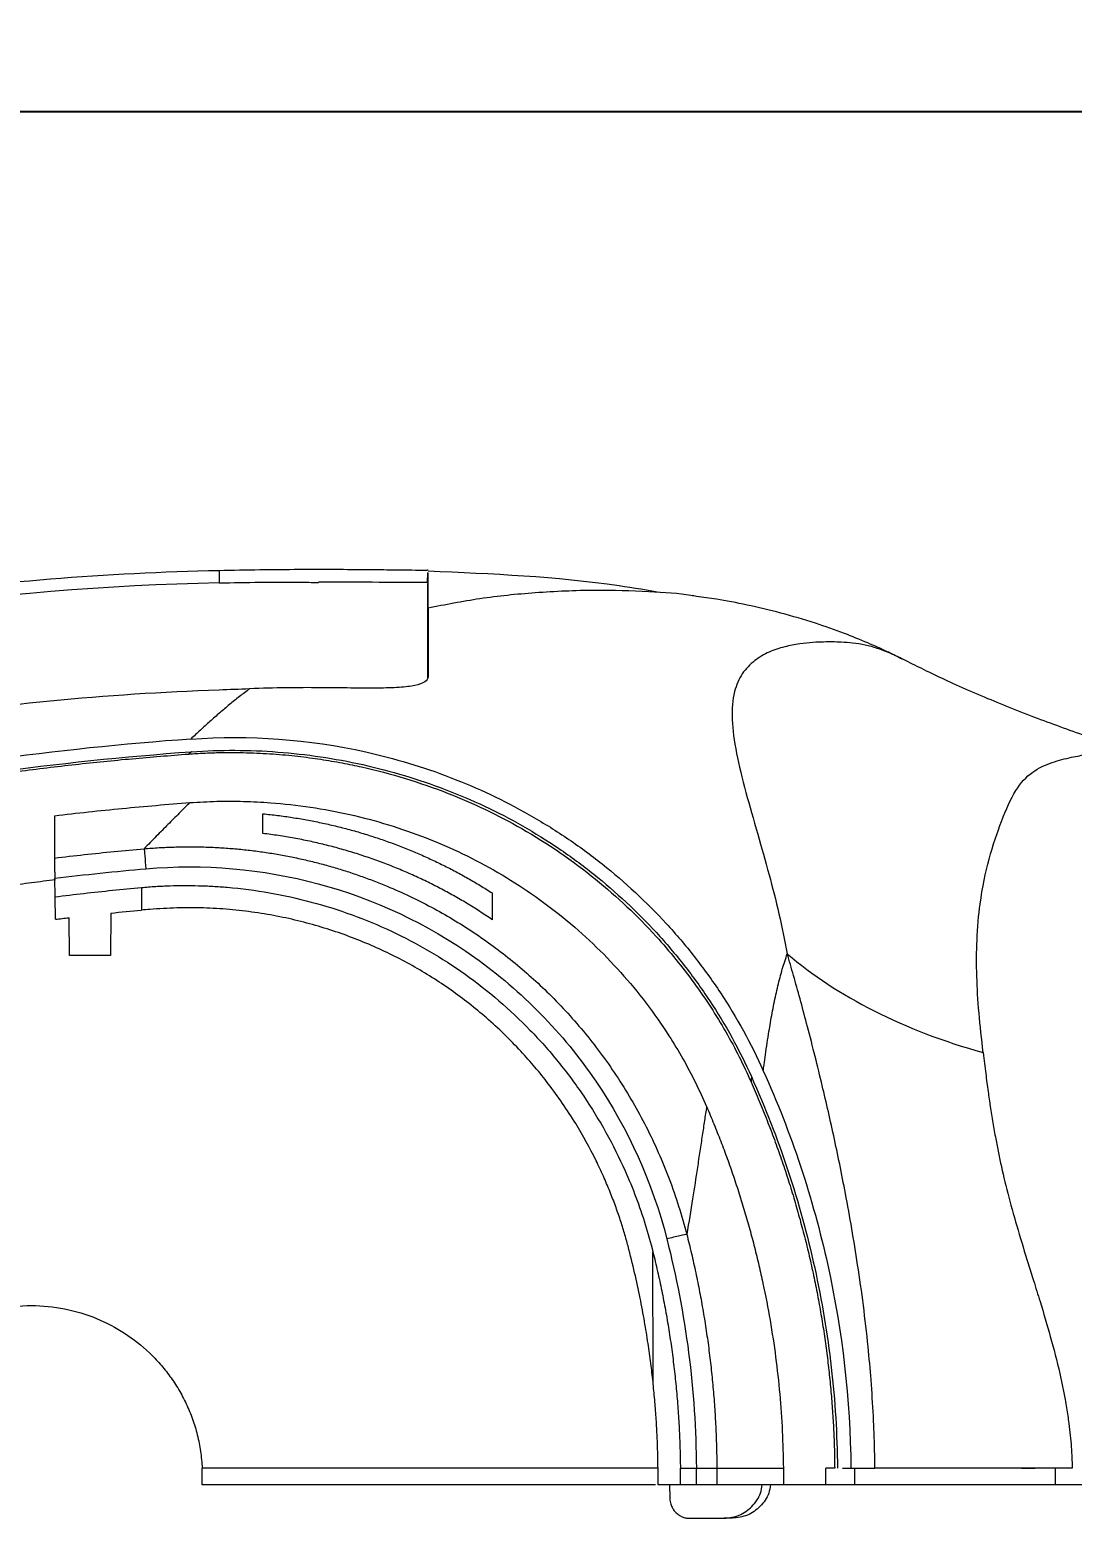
# Model space of a CAD drawing. Header units: inches. Extents: x 1424 to 4050, y 1126 to 1517.
# Drawn here: x 1934.11 to 1959.24, y 1423.61 to 1459.49 of the extents above; entities that cross this region are included whole.
import ezdxf

# ---------------------------------------------------------------- set-up
doc = ezdxf.new("R2010")
doc.units = ezdxf.units.IN
doc.header["$LTSCALE"] = 15
doc.styles.get("Standard").update_dxf_attribs({"font": 'txt', "bigfont": 'gbcbig.shx'})
doc.dimstyles.new('3', dxfattribs={"dimtxt": 3, "dimasz": 1, "dimexe": 0.18, "dimexo": 0.0625, "dimgap": 0.09, "dimtad": 0, "dimdsep": 46, "dimtxsty": 'Standard', "dimcen": 1, "dimclrd": 3, "dimclre": 3, "dimadec": 0, "dimazin": 2, "dimtfac": 1, "dimtofl": 0, "dimtmove": 0, "dimatfit": 3, "dimfxl": 1, "dimtolj": 1, "dimtzin": 0, "dimarcsym": 0})

# ---------------------------------------------------------------- blocks, each defined once
blk = doc.blocks.new('*D219')
at = {"color": 3, "lineweight": -2}
for p, q in [((1908.227, 1424.882), (1908.227, 1457.704)), ((1909.227, 1457.524), (1976.973, 1457.524)), ((2057.399, 1457.524), (1989.653, 1457.524)), ((2058.399, 1424.882), (2058.399, 1457.704))]:
    blk.add_line(p, q, dxfattribs=at)
at = {"color": 3}
for points in [[(1909.227, 1457.691), (1909.227, 1457.358), (1908.227, 1457.524)], [(2057.399, 1457.691), (2057.399, 1457.358), (2058.399, 1457.524)]]:
    blk.add_solid(points, dxfattribs=at)
at = {"layer": 'Defpoints', "color": 0}
for p in [(2058.399, 1457.524), (1908.227, 1424.82), (2058.399, 1424.82)]:
    blk.add_point(p, dxfattribs=at)
at = {"color": 0, "insert": (1983.313, 1457.524), "char_height": 3, "attachment_point": 5}
blk.add_mtext('\\A1;150.17', dxfattribs=at)

msp = doc.modelspace()

# ---------------------------------------------------------------- linework, layer by layer
at = {"color": 7, "linetype": 'Continuous', "lineweight": 15}
for p, q in [((1938.673, 1446.462), (1938.675, 1446.161)), ((1943.7, 1446.172), (1943.711, 1446.41)), ((1943.711, 1446.399), (1943.7, 1446.147)), ((1950.228, 1445.827), (1950.187, 1445.834)), ((1934.721, 1438.594), (1934.713, 1439.039)), ((1936.802, 1438.817), (1936.802, 1438.271)), ((1934.733, 1438.051), (1934.723, 1438.594)), ((1935.065, 1437.181), (1935.057, 1438.09)), ((1936.062, 1438.2), (1936.054, 1437.181)), ((1936.054, 1437.181), (1935.065, 1437.181)), ((1949.136, 1426.904), (1949.135, 1430.033)), ((1938.269, 1424.418), (1938.269, 1424.82)), ((1949.258, 1424.418), (1949.257, 1424.82)), ((1949.796, 1424.418), (1949.796, 1424.82)), ((1949.796, 1424.82), (1950.181, 1424.82)), ((1950.181, 1424.418), (1950.181, 1424.82)), ((1950.675, 1424.819), (1950.675, 1424.418)), ((1952.279, 1424.82), (1952.279, 1424.418)), ((1953.301, 1424.418), (1953.301, 1424.82)), ((1953.707, 1424.82), (1953.906, 1424.82)), ((1953.994, 1424.82), (1953.994, 1424.418)), ((1958.021, 1424.82), (1958.096, 1424.82)), ((1958.096, 1424.82), (1958.346, 1424.82)), ((1958.831, 1424.82), (1958.831, 1424.418)), ((1949.196, 1424.418), (1938.269, 1424.418)), ((1949.531, 1424.418), (1949.538, 1424.108)), ((1950.181, 1424.418), (1949.796, 1424.418)), ((1950.013, 1423.614), (1950.855, 1423.614))]:
    msp.add_line(p, q, dxfattribs=at)
at = {"color": 8, "linetype": 'Continuous', "lineweight": 15}
msp.add_line((1949.257, 1424.82), (1938.269, 1424.82), dxfattribs=at)
at = {"color": 7, "linetype": 'Continuous', "lineweight": 15}
for points, knots in [([(1922.593, 1444.209), (1925.218, 1444.898), (1927.882, 1445.432), (1933.255, 1446.186), (1935.959, 1446.404), (1938.673, 1446.462)], [0, 0, 0, 0, 0.5, 0.5, 1, 1, 1, 1]), ([(1938.673, 1446.462), (1939.006, 1446.47), (1939.333, 1446.475), (1939.977, 1446.483), (1940.297, 1446.486), (1940.906, 1446.489), (1941.196, 1446.489), (1941.745, 1446.487), (1942.005, 1446.485), (1942.469, 1446.481), (1942.676, 1446.479), (1943.042, 1446.474), (1943.197, 1446.472), (1943.449, 1446.47), (1943.547, 1446.469), (1943.679, 1446.47), (1943.714, 1446.471), (1943.714, 1446.473)], [0, 0, 0, 0, 0.125, 0.125, 0.25, 0.25, 0.375, 0.375, 0.5, 0.5, 0.625, 0.625, 0.75, 0.75, 0.875, 0.875, 1, 1, 1, 1]), ([(1949.37, 1445.918), (1949.02, 1445.977), (1947.151, 1446.294), (1945.254, 1446.375), (1943.713, 1446.441)], [0, 0, 0, 0, 0.187579, 1, 1, 1, 1]), ([(1943.714, 1445.551), (1943.714, 1445.714), (1943.714, 1446.042), (1943.714, 1446.356), (1943.714, 1446.386), (1943.714, 1446.399)], [0, 0, 0, 0, 0.371124, 0.742404, 1, 1, 1, 1]), ([(1938.675, 1446.161), (1939.005, 1446.167), (1939.663, 1446.177), (1940.477, 1446.177), (1940.917, 1446.173), (1941.071, 1446.172)], [0, 0, 0, 0, 0.3949933, 0.7883889, 1, 1, 1, 1]), ([(1943.7, 1446.168), (1943.257, 1446.171), (1942.385, 1446.175), (1941.504, 1446.174), (1941.071, 1446.174)], [0, 0, 0, 0, 0.508017, 1, 1, 1, 1]), ([(1943.7, 1446.133), (1943.7, 1446.131), (1943.701, 1446.117), (1943.701, 1445.915), (1943.7, 1445.582), (1943.7, 1445.158), (1943.7, 1444.596), (1943.7, 1444.08), (1943.7, 1443.872)], [0, 0, 0, 0, 0.05093, 0.282416, 0.477389, 0.672423, 0.867894, 1, 1, 1, 1]), ([(1955.146, 1444.318), (1955.036, 1444.375), (1954.758, 1444.519), (1954.277, 1444.731), (1953.697, 1444.966), (1953.005, 1445.208), (1952.21, 1445.441), (1951.408, 1445.629), (1950.733, 1445.761), (1950.344, 1445.811), (1950.186, 1445.831)], [0, 0, 0, 0, 0.060057, 0.150987, 0.257712, 0.396258, 0.563051, 0.729948, 0.890869, 1, 1, 1, 1]), ([(1943.714, 1445.551), (1943.714, 1445.378), (1943.714, 1445.147), (1943.714, 1444.591), (1943.714, 1444.264), (1943.714, 1443.894)], [0, 0, 0, 0, 0.5, 0.5, 1, 1, 1, 1]), ([(1959.743, 1442.403), (1959.319, 1442.556), (1958.428, 1442.878), (1957.138, 1443.388), (1956.183, 1443.816), (1955.532, 1444.132), (1955.272, 1444.263), (1955.14, 1444.331)], [0, 0, 0, 0, 0.2172116, 0.4566529, 0.7166879, 0.855046, 1, 1, 1, 1]), ([(1943.714, 1443.894), (1943.714, 1443.847), (1943.686, 1443.806), (1943.58, 1443.738), (1943.501, 1443.709), (1943.292, 1443.666), (1943.164, 1443.65), (1942.863, 1443.63), (1942.688, 1443.625), (1942.298, 1443.621), (1942.084, 1443.623), (1941.62, 1443.628), (1941.368, 1443.632), (1940.843, 1443.635), (1940.571, 1443.635), (1940.004, 1443.627), (1939.708, 1443.619), (1939.41, 1443.606)], [0, 0, 0, 0, 0.125, 0.125, 0.25, 0.25, 0.375, 0.375, 0.5, 0.5, 0.625, 0.625, 0.75, 0.75, 0.875, 0.875, 1, 1, 1, 1]), ([(1938.673, 1443.577), (1935.952, 1443.481), (1933.248, 1443.221), (1927.87, 1442.371), (1925.21, 1441.782), (1922.593, 1441.034)], [0, 0, 0, 0, 0.5, 0.5, 1, 1, 1, 1]), ([(1939.41, 1443.606), (1939.328, 1443.544), (1939.166, 1443.421), (1938.926, 1443.227), (1938.69, 1443.028), (1938.456, 1442.822), (1938.224, 1442.612), (1938.069, 1442.467), (1937.992, 1442.395)], [0, 0, 0, 0, 0.168353, 0.336125, 0.503242, 0.669637, 0.835245, 1, 1, 1, 1]), ([(1937.992, 1442.395), (1934.735, 1442.163), (1931.5, 1441.714), (1925.078, 1440.383), (1921.928, 1439.51), (1918.84, 1438.431)], [0, 0, 0, 0, 0.5, 0.5, 1, 1, 1, 1]), ([(1937.992, 1442.395), (1939.422, 1442.496), (1940.828, 1442.393), (1942.558, 1442.008), (1942.904, 1441.918), (1943.584, 1441.713), (1943.918, 1441.599), (1944.904, 1441.22), (1945.538, 1440.92), (1946.456, 1440.399), (1946.756, 1440.213), (1947.345, 1439.816), (1947.633, 1439.605), (1948.463, 1438.946), (1948.977, 1438.467), (1949.691, 1437.691), (1949.92, 1437.423), (1950.356, 1436.865), (1950.565, 1436.576), (1951.156, 1435.681), (1951.5, 1435.056), (1951.794, 1434.402)], [0, 0, 0, 0, 0.25, 0.25, 0.3125, 0.3125, 0.375, 0.375, 0.5, 0.5, 0.5625, 0.5625, 0.625, 0.625, 0.75, 0.75, 0.8125, 0.8125, 0.875, 0.875, 1, 1, 1, 1]), ([(1918.92, 1438.072), (1919.179, 1438.162), (1919.696, 1438.341), (1920.474, 1438.599), (1921.253, 1438.848), (1922.033, 1439.088), (1922.814, 1439.319), (1923.596, 1439.541), (1924.379, 1439.754), (1925.163, 1439.958), (1925.948, 1440.153), (1926.733, 1440.34), (1927.519, 1440.517), (1928.505, 1440.728), (1929.691, 1440.964), (1931.076, 1441.211), (1932.458, 1441.431), (1933.835, 1441.623), (1935.209, 1441.788), (1936.577, 1441.928), (1937.489, 1441.999), (1937.943, 1442.035)], [0, 0, 0, 0, 0.042193, 0.084278, 0.12626, 0.168141, 0.209927, 0.25162, 0.293224, 0.334743, 0.376181, 0.417541, 0.458827, 0.500043, 0.572591, 0.644731, 0.716483, 0.787867, 0.858902, 0.929606, 1, 1, 1, 1]), ([(1918.945, 1438.141), (1922.015, 1439.215), (1925.16, 1440.087), (1931.542, 1441.411), (1934.772, 1441.859), (1938.01, 1442.09)], [0, 0, 0, 0, 0.5, 0.5, 1, 1, 1, 1]), ([(1938.01, 1442.09), (1938.005, 1442.086), (1937.995, 1442.077), (1937.976, 1442.062), (1937.957, 1442.048), (1937.947, 1442.039), (1937.943, 1442.035)], [0, 0, 0, 0, 0.208208, 0.498971, 0.791134, 1, 1, 1, 1]), ([(1937.943, 1442.035), (1938.064, 1442.043), (1938.303, 1442.058), (1938.657, 1442.07), (1939.001, 1442.073), (1939.335, 1442.068), (1939.66, 1442.056), (1939.973, 1442.037), (1940.277, 1442.013), (1940.57, 1441.983), (1940.852, 1441.948), (1941.124, 1441.91), (1941.386, 1441.867), (1941.637, 1441.822), (1941.877, 1441.775), (1942.745, 1441.588), (1944.15, 1441.16), (1946.053, 1440.253), (1947.746, 1439.09), (1948.938, 1437.965), (1949.691, 1437.09), (1950.13, 1436.52), (1950.531, 1435.937), (1950.893, 1435.344), (1951.219, 1434.744), (1951.407, 1434.333), (1951.501, 1434.13)], [0, 0, 0, 0, 0.021704, 0.042821, 0.063351, 0.083294, 0.102651, 0.121422, 0.139606, 0.157204, 0.174215, 0.190639, 0.206474, 0.221722, 0.236382, 0.250454, 0.380995, 0.499119, 0.628412, 0.748791, 0.792565, 0.835563, 0.877792, 0.919264, 0.959994, 1, 1, 1, 1]), ([(1938.01, 1442.09), (1938.709, 1442.139), (1939.402, 1442.136), (1940.778, 1442.031), (1941.46, 1441.93), (1942.475, 1441.704), (1942.813, 1441.616), (1943.479, 1441.416), (1943.806, 1441.304), (1944.77, 1440.935), (1945.391, 1440.644), (1946.288, 1440.133), (1946.581, 1439.951), (1947.156, 1439.561), (1947.437, 1439.354), (1948.248, 1438.706), (1948.751, 1438.236), (1949.449, 1437.476), (1949.672, 1437.213), (1950.1, 1436.668), (1950.305, 1436.384), (1950.884, 1435.51), (1951.222, 1434.899), (1951.509, 1434.259)], [0, 0, 0, 0, 0.125, 0.125, 0.25, 0.25, 0.3125, 0.3125, 0.375, 0.375, 0.5, 0.5, 0.5625, 0.5625, 0.625, 0.625, 0.75, 0.75, 0.8125, 0.8125, 0.875, 0.875, 1, 1, 1, 1]), ([(1934.706, 1440.547), (1934.978, 1440.579), (1935.523, 1440.642), (1936.341, 1440.725), (1937.157, 1440.8), (1937.701, 1440.842), (1937.973, 1440.863)], [0, 0, 0, 0, 0.250695, 0.500904, 0.750661, 1, 1, 1, 1]), ([(1937.973, 1440.862), (1937.886, 1440.777), (1937.711, 1440.605), (1937.441, 1440.335), (1937.161, 1440.051), (1936.966, 1439.852), (1936.868, 1439.752)], [0, 0, 0, 0, 0.240272, 0.487061, 0.740319, 1, 1, 1, 1]), ([(1937.973, 1440.863), (1938.081, 1440.87), (1938.296, 1440.884), (1938.62, 1440.896), (1938.943, 1440.899), (1939.267, 1440.895), (1939.591, 1440.883), (1940.129, 1440.849), (1940.878, 1440.766), (1941.828, 1440.588), (1942.76, 1440.34), (1943.972, 1439.919), (1945.419, 1439.224), (1946.74, 1438.312), (1947.699, 1437.468), (1948.367, 1436.779), (1948.979, 1436.04), (1949.47, 1435.338), (1949.858, 1434.695), (1950.164, 1434.124), (1950.341, 1433.731), (1950.429, 1433.535)], [0, 0, 0, 0, 0.0209609, 0.04191, 0.0628599, 0.0838235, 0.1048132, 0.1258418, 0.1885532, 0.2512141, 0.3138574, 0.3762689, 0.5011094, 0.6256856, 0.6879488, 0.7500173, 0.8123977, 0.8745321, 0.9164685, 0.9582489, 1, 1, 1, 1]), ([(1939.731, 1440.12), (1939.731, 1440.203), (1939.731, 1440.365), (1939.731, 1440.519), (1939.731, 1440.594)], [0, 0, 0, 0, 0.519083, 1, 1, 1, 1]), ([(1939.731, 1440.594), (1939.849, 1440.582), (1940.085, 1440.557), (1940.437, 1440.508), (1940.786, 1440.449), (1941.133, 1440.381), (1941.476, 1440.303), (1941.816, 1440.216), (1942.152, 1440.12), (1942.484, 1440.014), (1942.811, 1439.9), (1943.135, 1439.777), (1943.454, 1439.646), (1943.768, 1439.506), (1944.077, 1439.358), (1944.381, 1439.202), (1944.679, 1439.038), (1944.972, 1438.867), (1945.163, 1438.746), (1945.258, 1438.686)], [0, 0, 0, 0, 0.060419, 0.12063, 0.180635, 0.240437, 0.300038, 0.359438, 0.418639, 0.477642, 0.536448, 0.595058, 0.653473, 0.711696, 0.769727, 0.827571, 0.885229, 0.942704, 1, 1, 1, 1]), ([(1934.706, 1440.547), (1934.706, 1440.463), (1934.706, 1440.296), (1934.706, 1440.041), (1934.706, 1439.785), (1934.706, 1439.613), (1934.706, 1439.527)], [0, 0, 0, 0, 0.255928, 0.507898, 0.755919, 1, 1, 1, 1]), ([(1945.258, 1438.041), (1945.157, 1438.109), (1944.955, 1438.246), (1944.644, 1438.439), (1944.327, 1438.623), (1944.003, 1438.799), (1943.674, 1438.965), (1943.339, 1439.121), (1942.998, 1439.268), (1942.652, 1439.405), (1942.301, 1439.532), (1941.945, 1439.649), (1941.585, 1439.755), (1941.221, 1439.85), (1940.854, 1439.935), (1940.482, 1440.008), (1940.108, 1440.071), (1939.857, 1440.104), (1939.731, 1440.12)], [0, 0, 0, 0, 0.0612312, 0.1226179, 0.1841636, 0.2458725, 0.307748, 0.3697932, 0.4320103, 0.4944013, 0.5569679, 0.6197116, 0.6826339, 0.7457365, 0.8090215, 0.8724915, 0.9361496, 1, 1, 1, 1]), ([(1934.706, 1439.527), (1934.945, 1439.555), (1935.424, 1439.612), (1936.145, 1439.687), (1936.627, 1439.731), (1936.868, 1439.753)], [0, 0, 0, 0, 0.332337, 0.665674, 1, 1, 1, 1]), ([(1934.706, 1439.527), (1934.706, 1439.523), (1934.706, 1439.513), (1934.706, 1439.488), (1934.706, 1439.454), (1934.707, 1439.41), (1934.708, 1439.347), (1934.709, 1439.26), (1934.712, 1439.151), (1934.713, 1439.076), (1934.713, 1439.039)], [0, 0, 0, 0, 0.09105, 0.187208, 0.287977, 0.392633, 0.500244, 0.672729, 0.840607, 1, 1, 1, 1]), ([(1936.868, 1439.752), (1936.989, 1439.762), (1937.229, 1439.78), (1937.59, 1439.795), (1937.951, 1439.801), (1938.309, 1439.796), (1938.666, 1439.781), (1939.021, 1439.756), (1939.374, 1439.721), (1939.725, 1439.676), (1940.072, 1439.621), (1940.417, 1439.557), (1940.758, 1439.483), (1941.096, 1439.4), (1941.431, 1439.308), (1941.761, 1439.206), (1942.087, 1439.096), (1942.409, 1438.978), (1942.986, 1438.747), (1943.801, 1438.361), (1944.814, 1437.755), (1945.764, 1437.054), (1946.512, 1436.384), (1947.086, 1435.787), (1947.515, 1435.291), (1947.92, 1434.768), (1948.3, 1434.22), (1948.652, 1433.647), (1948.976, 1433.051), (1949.27, 1432.432), (1949.532, 1431.793), (1949.763, 1431.135), (1949.886, 1430.686), (1949.948, 1430.46)], [0, 0, 0, 0, 0.020786, 0.041491, 0.062117, 0.082663, 0.103129, 0.123517, 0.143827, 0.164059, 0.184214, 0.204293, 0.224297, 0.244228, 0.264086, 0.283873, 0.303588, 0.323232, 0.342806, 0.410389, 0.477906, 0.545401, 0.612909, 0.650138, 0.687681, 0.725542, 0.763729, 0.802249, 0.841108, 0.880308, 0.919855, 0.95975, 1, 1, 1, 1]), ([(1936.868, 1439.752), (1936.87, 1439.733), (1936.875, 1439.674), (1936.891, 1439.493), (1936.902, 1439.374), (1936.911, 1439.269)], [0, 0, 0, 0, 0.5, 0.5, 1, 1, 1, 1]), ([(1936.911, 1439.269), (1938.303, 1439.391), (1939.716, 1439.271), (1942.414, 1438.545), (1943.699, 1437.942), (1945.975, 1436.322), (1946.968, 1435.307), (1948.542, 1432.996), (1949.124, 1431.699), (1949.47, 1430.345)], [0, 0, 0, 0, 0.25, 0.25, 0.5, 0.5, 0.75, 0.75, 1, 1, 1, 1]), ([(1933.573, 1438.859), (1933.766, 1438.886), (1934.152, 1438.939), (1934.539, 1438.987), (1934.732, 1439.011)], [0, 0, 0, 0, 0.500012, 1, 1, 1, 1]), ([(1934.721, 1438.594), (1934.951, 1438.622), (1935.413, 1438.677), (1936.107, 1438.752), (1936.57, 1438.795), (1936.802, 1438.817)], [0, 0, 0, 0, 0.333255, 0.666576, 1, 1, 1, 1]), ([(1936.802, 1438.817), (1936.916, 1438.827), (1937.146, 1438.846), (1937.491, 1438.861), (1937.835, 1438.867), (1938.181, 1438.863), (1938.526, 1438.849), (1939.098, 1438.808), (1939.895, 1438.704), (1940.901, 1438.482), (1941.884, 1438.173), (1943.153, 1437.646), (1944.645, 1436.777), (1945.952, 1435.651), (1946.864, 1434.624), (1947.477, 1433.796), (1948.016, 1432.918), (1948.425, 1432.097), (1948.73, 1431.353), (1948.957, 1430.7), (1949.075, 1430.256), (1949.135, 1430.033)], [0, 0, 0, 0, 0.020937, 0.041849, 0.062754, 0.083671, 0.104616, 0.125609, 0.188039, 0.250455, 0.31286, 0.375112, 0.500085, 0.625028, 0.687216, 0.74962, 0.81197, 0.87441, 0.916316, 0.958131, 1, 1, 1, 1]), ([(1945.258, 1438.686), (1945.258, 1438.587), (1945.258, 1438.376), (1945.258, 1438.157), (1945.258, 1438.041)], [0, 0, 0, 0, 0.470572, 1, 1, 1, 1]), ([(1948.534, 1430.176), (1948.506, 1430.279), (1948.448, 1430.491), (1948.346, 1430.814), (1948.229, 1431.151), (1948.094, 1431.502), (1947.939, 1431.865), (1947.68, 1432.416), (1947.261, 1433.176), (1946.654, 1434.06), (1945.933, 1434.915), (1945.15, 1435.674), (1944.272, 1436.364), (1943.499, 1436.851), (1942.848, 1437.194), (1942.345, 1437.427), (1941.821, 1437.638), (1941.278, 1437.825), (1940.715, 1437.986), (1940.134, 1438.119), (1939.536, 1438.222), (1938.922, 1438.294), (1938.294, 1438.33), (1937.653, 1438.334), (1937.223, 1438.304), (1937.006, 1438.288)], [0, 0, 0, 0, 0.0208958, 0.0430016, 0.0663175, 0.0908442, 0.1165829, 0.1435361, 0.2100755, 0.2862307, 0.3531238, 0.4287298, 0.4993292, 0.5715502, 0.6071161, 0.6433112, 0.6801522, 0.7176548, 0.755834, 0.7947046, 0.8342814, 0.8745801, 0.9156183, 0.9574166, 1, 1, 1, 1]), ([(1951.794, 1434.402), (1951.8, 1434.448), (1951.817, 1434.579), (1951.861, 1434.9), (1951.913, 1435.239), (1951.982, 1435.647), (1952.051, 1436.019), (1952.146, 1436.447), (1952.251, 1436.851), (1952.332, 1437.098), (1952.373, 1437.222)], [0, 0, 0, 0, 0.042504, 0.118738, 0.299759, 0.371663, 0.529122, 0.6863, 0.843251, 1, 1, 1, 1]), ([(1954.485, 1424.82), (1954.483, 1424.972), (1954.48, 1425.265), (1954.466, 1425.683), (1954.442, 1426.24), (1954.398, 1426.924), (1954.288, 1428.151), (1954.091, 1429.677), (1953.794, 1431.383), (1953.542, 1432.616), (1953.345, 1433.496), (1953.187, 1434.165), (1953.019, 1434.852), (1952.847, 1435.519), (1952.681, 1436.136), (1952.524, 1436.698), (1952.423, 1437.048), (1952.373, 1437.222)], [0, 0, 0, 0, 0.031592, 0.060468, 0.086632, 0.147002, 0.202626, 0.342759, 0.469695, 0.580024, 0.635181, 0.690192, 0.755117, 0.823422, 0.883131, 0.941967, 1, 1, 1, 1]), ([(1957.095, 1434.837), (1957.105, 1434.75), (1957.125, 1434.585), (1957.156, 1434.341), (1957.185, 1434.116), (1957.213, 1433.91), (1957.239, 1433.721), (1957.276, 1433.472), (1957.327, 1433.157), (1957.393, 1432.782), (1957.462, 1432.427), (1957.559, 1431.966), (1957.771, 1431.094), (1958.056, 1430.151), (1958.32, 1429.31), (1958.502, 1428.724), (1958.724, 1427.981), (1958.901, 1427.299), (1959.012, 1426.791), (1959.065, 1426.514), (1959.116, 1426.216), (1959.172, 1425.834), (1959.217, 1425.396), (1959.237, 1425.036), (1959.242, 1424.867), (1959.243, 1424.82)], [0, 0, 0, 0, 0.034538, 0.065974, 0.094366, 0.119919, 0.142795, 0.16311, 0.208982, 0.252081, 0.288015, 0.322779, 0.39504, 0.545585, 0.584074, 0.631244, 0.710051, 0.79321, 0.821772, 0.850777, 0.869169, 0.903474, 0.954756, 0.987315, 1, 1, 1, 1]), ([(1951.509, 1434.259), (1951.508, 1434.25), (1951.506, 1434.23), (1951.505, 1434.194), (1951.504, 1434.158), (1951.502, 1434.138), (1951.501, 1434.13)], [0, 0, 0, 0, 0.210358, 0.501167, 0.792725, 1, 1, 1, 1]), ([(1951.501, 1434.13), (1951.567, 1433.976), (1951.7, 1433.67), (1951.887, 1433.206), (1952.063, 1432.741), (1952.229, 1432.275), (1952.385, 1431.808), (1952.53, 1431.34), (1952.665, 1430.872), (1952.79, 1430.404), (1952.904, 1429.935), (1953.008, 1429.466), (1953.103, 1428.998), (1953.187, 1428.529), (1953.262, 1428.062), (1953.327, 1427.595), (1953.382, 1427.129), (1953.428, 1426.665), (1953.464, 1426.201), (1953.491, 1425.739), (1953.51, 1425.279), (1953.514, 1424.973), (1953.516, 1424.82)], [0, 0, 0, 0, 0.05249, 0.104693, 0.156613, 0.208254, 0.259619, 0.310714, 0.361543, 0.41211, 0.462419, 0.512474, 0.56228, 0.61184, 0.66116, 0.710242, 0.759092, 0.807713, 0.85611, 0.904287, 0.952249, 1, 1, 1, 1]), ([(1951.509, 1434.259), (1951.84, 1433.519), (1952.134, 1432.764), (1952.644, 1431.225), (1952.859, 1430.442), (1953.208, 1428.857), (1953.342, 1428.054), (1953.526, 1426.443), (1953.575, 1425.634), (1953.583, 1424.82)], [0, 0, 0, 0, 0.25, 0.25, 0.5, 0.5, 0.75, 0.75, 1, 1, 1, 1]), ([(1951.794, 1434.402), (1952.132, 1433.649), (1952.431, 1432.883), (1952.951, 1431.32), (1953.171, 1430.521), (1953.704, 1428.108), (1953.892, 1426.477), (1953.906, 1424.82)], [0, 0, 0, 0, 0.25, 0.25, 0.5, 0.5, 1, 1, 1, 1]), ([(1950.429, 1433.535), (1950.411, 1433.423), (1950.376, 1433.195), (1950.322, 1432.837), (1950.265, 1432.46), (1950.19, 1431.954), (1950.09, 1431.292), (1949.998, 1430.746), (1949.95, 1430.46)], [0, 0, 0, 0, 0.118287, 0.240595, 0.366926, 0.49728, 0.737263, 1, 1, 1, 1]), ([(1950.429, 1433.535), (1950.487, 1433.397), (1950.604, 1433.121), (1950.769, 1432.703), (1950.927, 1432.283), (1951.075, 1431.861), (1951.215, 1431.436), (1951.347, 1431.008), (1951.47, 1430.578), (1951.584, 1430.145), (1951.691, 1429.71), (1951.821, 1429.125), (1951.963, 1428.388), (1952.098, 1427.499), (1952.196, 1426.608), (1952.26, 1425.714), (1952.273, 1425.118), (1952.279, 1424.82)], [0, 0, 0, 0, 0.050262, 0.100414, 0.150477, 0.200469, 0.250412, 0.300324, 0.350227, 0.400139, 0.450082, 0.500075, 0.600745, 0.700903, 0.800719, 0.900361, 1, 1, 1, 1]), ([(1949.136, 1426.904), (1949.119, 1427.051), (1949.084, 1427.359), (1949.017, 1427.843), (1948.931, 1428.369), (1948.825, 1428.937), (1948.694, 1429.545), (1948.589, 1429.961), (1948.534, 1430.176)], [0, 0, 0, 0, 0.13297, 0.279553, 0.439664, 0.613198, 0.800027, 1, 1, 1, 1]), ([(1949.95, 1430.46), (1949.932, 1430.457), (1949.873, 1430.444), (1949.692, 1430.401), (1949.574, 1430.371), (1949.47, 1430.345)], [0, 0, 0, 0, 0.5, 0.5, 1, 1, 1, 1]), ([(1949.95, 1430.46), (1949.988, 1430.306), (1950.065, 1429.998), (1950.168, 1429.533), (1950.262, 1429.067), (1950.347, 1428.598), (1950.422, 1428.129), (1950.487, 1427.658), (1950.543, 1427.187), (1950.589, 1426.714), (1950.625, 1426.241), (1950.652, 1425.767), (1950.67, 1425.293), (1950.673, 1424.977), (1950.675, 1424.819)], [0, 0, 0, 0, 0.08356, 0.167074, 0.250544, 0.333971, 0.417356, 0.5007, 0.584006, 0.667274, 0.750506, 0.833703, 0.916867, 1, 1, 1, 1]), ([(1949.135, 1430.033), (1949.172, 1429.877), (1949.247, 1429.566), (1949.348, 1429.097), (1949.438, 1428.627), (1949.519, 1428.155), (1949.589, 1427.683), (1949.649, 1427.209), (1949.699, 1426.733), (1949.739, 1426.257), (1949.768, 1425.779), (1949.788, 1425.3), (1949.793, 1424.98), (1949.796, 1424.82)], [0, 0, 0, 0, 0.091236, 0.182282, 0.273181, 0.363972, 0.454699, 0.545401, 0.63612, 0.726899, 0.817777, 0.908797, 1, 1, 1, 1]), ([(1930.037, 1424.82), (1930.041, 1424.885), (1930.05, 1425.021), (1930.077, 1425.233), (1930.117, 1425.461), (1930.175, 1425.704), (1930.253, 1425.96), (1930.355, 1426.226), (1930.483, 1426.501), (1930.64, 1426.781), (1930.829, 1427.062), (1931.052, 1427.341), (1931.509, 1427.817), (1932.25, 1428.335), (1933.247, 1428.675), (1934.407, 1428.794), (1935.735, 1428.533), (1936.736, 1427.881), (1937.26, 1427.334), (1937.497, 1427.036), (1937.708, 1426.714), (1937.89, 1426.369), (1938.041, 1426.004), (1938.156, 1425.622), (1938.237, 1425.225), (1938.258, 1424.956), (1938.269, 1424.82)], [0, 0, 0, 0, 0.015648, 0.032722, 0.051222, 0.071149, 0.092502, 0.115282, 0.139487, 0.165119, 0.192176, 0.220659, 0.250567, 0.350365, 0.433681, 0.500464, 0.628373, 0.749524, 0.779527, 0.809903, 0.840653, 0.871775, 0.903271, 0.93514, 0.967383, 1, 1, 1, 1]), ([(1949.257, 1424.82), (1949.255, 1424.953), (1949.251, 1425.223), (1949.235, 1425.632), (1949.211, 1426.049), (1949.179, 1426.474), (1949.15, 1426.76), (1949.136, 1426.904)], [0, 0, 0, 0, 0.191807, 0.387676, 0.587647, 0.791747, 1, 1, 1, 1]), ([(1950.181, 1424.82), (1950.202, 1424.82), (1950.248, 1424.82), (1950.322, 1424.82), (1950.406, 1424.82), (1950.494, 1424.82), (1950.576, 1424.82), (1950.643, 1424.82), (1950.664, 1424.82), (1950.675, 1424.819)], [0, 0, 0, 0, 0.089247, 0.197803, 0.326383, 0.474465, 0.639604, 0.817038, 1, 1, 1, 1]), ([(1953.906, 1424.82), (1954.001, 1424.82), (1954.191, 1424.82), (1954.387, 1424.82), (1954.485, 1424.82)], [0, 0, 0, 0, 0.49897, 1, 1, 1, 1]), ([(1959.243, 1424.82), (1958.093, 1424.82), (1957.111, 1424.82), (1955.913, 1424.82), (1955.56, 1424.82), (1954.951, 1424.82), (1954.694, 1424.82), (1954.485, 1424.82)], [0, 0, 0, 0, 0.5, 0.5, 0.75, 0.75, 1, 1, 1, 1]), ([(1949.796, 1424.418), (1949.789, 1424.418), (1949.769, 1424.418), (1949.729, 1424.418), (1949.671, 1424.418), (1949.594, 1424.418), (1949.499, 1424.418), (1949.385, 1424.418), (1949.302, 1424.418), (1949.258, 1424.418)], [0, 0, 0, 0, 0.040126, 0.1141, 0.222366, 0.365048, 0.542199, 0.753844, 1, 1, 1, 1]), ([(1950.675, 1424.418), (1950.654, 1424.418), (1950.593, 1424.418), (1950.413, 1424.418), (1950.298, 1424.418), (1950.181, 1424.418)], [0, 0, 0, 0, 0.5, 0.5, 1, 1, 1, 1]), ([(1950.855, 1423.614), (1950.978, 1423.628), (1951.224, 1423.657), (1951.532, 1423.884), (1951.729, 1424.154), (1951.757, 1424.35), (1951.767, 1424.418)], [0, 0, 0, 0, 0.283965, 0.567989, 0.852031, 1, 1, 1, 1]), ([(1951.967, 1424.418), (1951.957, 1424.351), (1951.927, 1424.155), (1951.729, 1423.886), (1951.42, 1423.658), (1951.174, 1423.628), (1951.05, 1423.614)], [0, 0, 0, 0, 0.146752, 0.430838, 0.715002, 1, 1, 1, 1]), ([(1953.994, 1424.418), (1953.876, 1424.418), (1953.641, 1424.418), (1953.414, 1424.418), (1953.301, 1424.418)], [0, 0, 0, 0, 0.5012314, 1, 1, 1, 1]), ([(1958.831, 1424.418), (1957.662, 1424.418), (1956.664, 1424.418), (1955.038, 1424.418), (1954.419, 1424.418), (1953.994, 1424.418)], [0, 0, 0, 0, 0.5, 0.5, 1, 1, 1, 1]), ([(1964.152, 1424.418), (1963.139, 1424.418), (1962.194, 1424.418), (1960.428, 1424.418), (1959.608, 1424.418), (1958.831, 1424.418)], [0, 0, 0, 0, 0.5, 0.5, 1, 1, 1, 1]), ([(1949.538, 1424.108), (1949.539, 1424.087), (1949.541, 1424.045), (1949.554, 1423.984), (1949.577, 1423.913), (1949.617, 1423.834), (1949.678, 1423.756), (1949.754, 1423.692), (1949.837, 1423.647), (1949.925, 1423.619), (1949.983, 1423.615), (1950.013, 1423.614)], [0, 0, 0, 0, 0.079674, 0.15939, 0.240372, 0.368738, 0.500092, 0.628452, 0.759799, 0.879177, 1, 1, 1, 1])]:
    msp.add_open_spline(points, degree=3, knots=knots, dxfattribs=at)
for points in [[(1938.675, 1446.161), (1933.254, 1446.044), (1927.858, 1445.27), (1922.595, 1443.903)], [(1939.41, 1443.606), (1939.165, 1443.595), (1938.92, 1443.585), (1938.673, 1443.577)], [(1934.713, 1439.039), (1935.444, 1439.128), (1936.177, 1439.205), (1936.911, 1439.269)], [(1934.733, 1438.051), (1934.841, 1438.064), (1934.949, 1438.077), (1935.057, 1438.09)], [(1936.062, 1438.2), (1936.309, 1438.226), (1936.555, 1438.249), (1936.802, 1438.271)], [(1937.006, 1438.288), (1936.938, 1438.283), (1936.87, 1438.278), (1936.802, 1438.271)], [(1952.373, 1437.221), (1953.578, 1436.185), (1955.176, 1435.378), (1957.095, 1434.837)], [(1949.47, 1430.345), (1949.931, 1428.541), (1950.171, 1426.68), (1950.181, 1424.82)], [(1950.675, 1424.819), (1951.184, 1424.82), (1951.714, 1424.82), (1952.279, 1424.82)], [(1953.516, 1424.82), (1953.444, 1424.82), (1953.373, 1424.82), (1953.301, 1424.82)], [(1952.279, 1424.418), (1951.714, 1424.418), (1951.185, 1424.418), (1950.675, 1424.418)], [(1953.301, 1424.418), (1952.961, 1424.418), (1952.62, 1424.418), (1952.279, 1424.418)], [(1951.05, 1423.614), (1950.982, 1423.614), (1950.917, 1423.614), (1950.855, 1423.614)]]:
    msp.add_open_spline(points, degree=3, dxfattribs=at)
at = {"color": 8, "linetype": 'Continuous', "lineweight": 15}
for points, knots in [([(1950.187, 1445.834), (1950.141, 1445.842), (1949.828, 1445.897), (1949.004, 1445.958), (1947.723, 1445.995), (1946.328, 1445.935), (1944.961, 1445.797), (1944.126, 1445.632), (1943.714, 1445.551)], [0, 0, 0, 0, 0.030497, 0.208043, 0.407097, 0.615576, 0.809993, 1, 1, 1, 1]), ([(1955.149, 1444.324), (1955.111, 1444.344), (1954.984, 1444.409), (1954.78, 1444.497), (1954.519, 1444.593), (1954.246, 1444.666), (1953.966, 1444.712), (1953.702, 1444.731), (1953.467, 1444.738), (1953.239, 1444.736), (1952.973, 1444.725), (1952.654, 1444.692), (1952.293, 1444.622), (1951.916, 1444.499), (1951.566, 1444.291), (1951.269, 1443.988), (1951.072, 1443.535), (1951.016, 1442.916), (1951.123, 1442.104), (1951.351, 1441.176), (1951.641, 1440.178), (1951.924, 1439.178), (1952.175, 1438.205), (1952.308, 1437.545), (1952.373, 1437.221)], [0, 0, 0, 0, 0.013578, 0.045725, 0.081458, 0.124936, 0.170489, 0.209841, 0.238787, 0.265634, 0.297391, 0.336377, 0.38247, 0.433464, 0.48978, 0.552583, 0.614644, 0.688129, 0.755543, 0.817771, 0.872866, 0.9195, 0.960609, 1, 1, 1, 1]), ([(1957.095, 1434.837), (1957.058, 1435.161), (1956.984, 1435.823), (1956.933, 1436.725), (1956.938, 1437.612), (1957.026, 1438.589), (1957.235, 1439.562), (1957.549, 1440.465), (1957.85, 1441.169), (1958.25, 1441.615), (1958.741, 1441.842), (1959.212, 1441.959), (1959.591, 1442.023), (1959.751, 1442.116), (1959.748, 1442.241), (1959.706, 1442.346), (1959.652, 1442.415), (1959.67, 1442.418), (1959.676, 1442.419)], [0, 0, 0, 0, 0.04108, 0.083813, 0.132223, 0.188651, 0.27422, 0.366065, 0.464401, 0.550419, 0.627497, 0.698676, 0.760889, 0.813559, 0.86784, 0.928788, 0.974465, 1, 1, 1, 1])]:
    msp.add_open_spline(points, degree=3, knots=knots, dxfattribs=at)

# ---------------------------------------------------------------- dimensions: what is measured, and where the dimension line sits
dim = msp.add_linear_dim(base=(2058.399, 1457.524), p1=(1908.227, 1424.82), p2=(2058.399, 1424.82), dimstyle='3')
dim.commit()
dim.dimension.update_dxf_attribs({"geometry": '*D219', "text_midpoint": (1983.313, 1457.524)})

doc.saveas('drawing.dxf')
